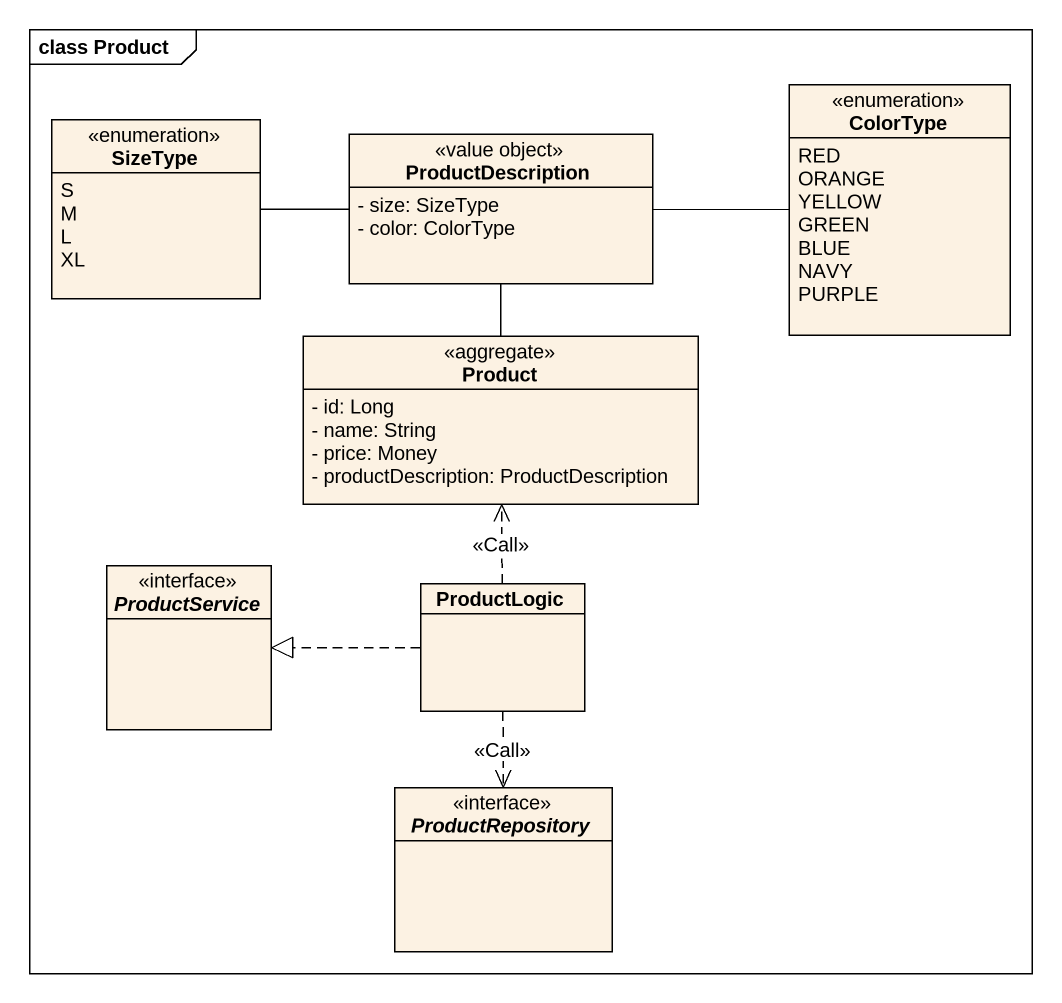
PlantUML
@startuml
mainframe class Product
hide circle
hide empty members
skinparam classAttributeIconSize 0
enum ColorType {
  RED
  ORANGE
  YELLOW
  GREEN
  BLUE
  NAVY
  PURPLE
}
enum SizeType {
  S
  M
  L
  XL
}
class ProductDescription <<value object>> {
  - size: SizeType
  - color: ColorType
}
class Product <<aggregate>> {
  - id: Long
  - name: String
  - price: Money
  - productDescription: ProductDescription
}
interface ProductService
class ProductLogic
interface ProductRepository
ProductDescription -right- ColorType
ProductDescription -left- SizeType
Product -up- ProductDescription
ProductLogic .up.> Product : <<Call>>
ProductLogic .left.|> ProductService
ProductLogic ..> ProductRepository : <<Call>>
@enduml
